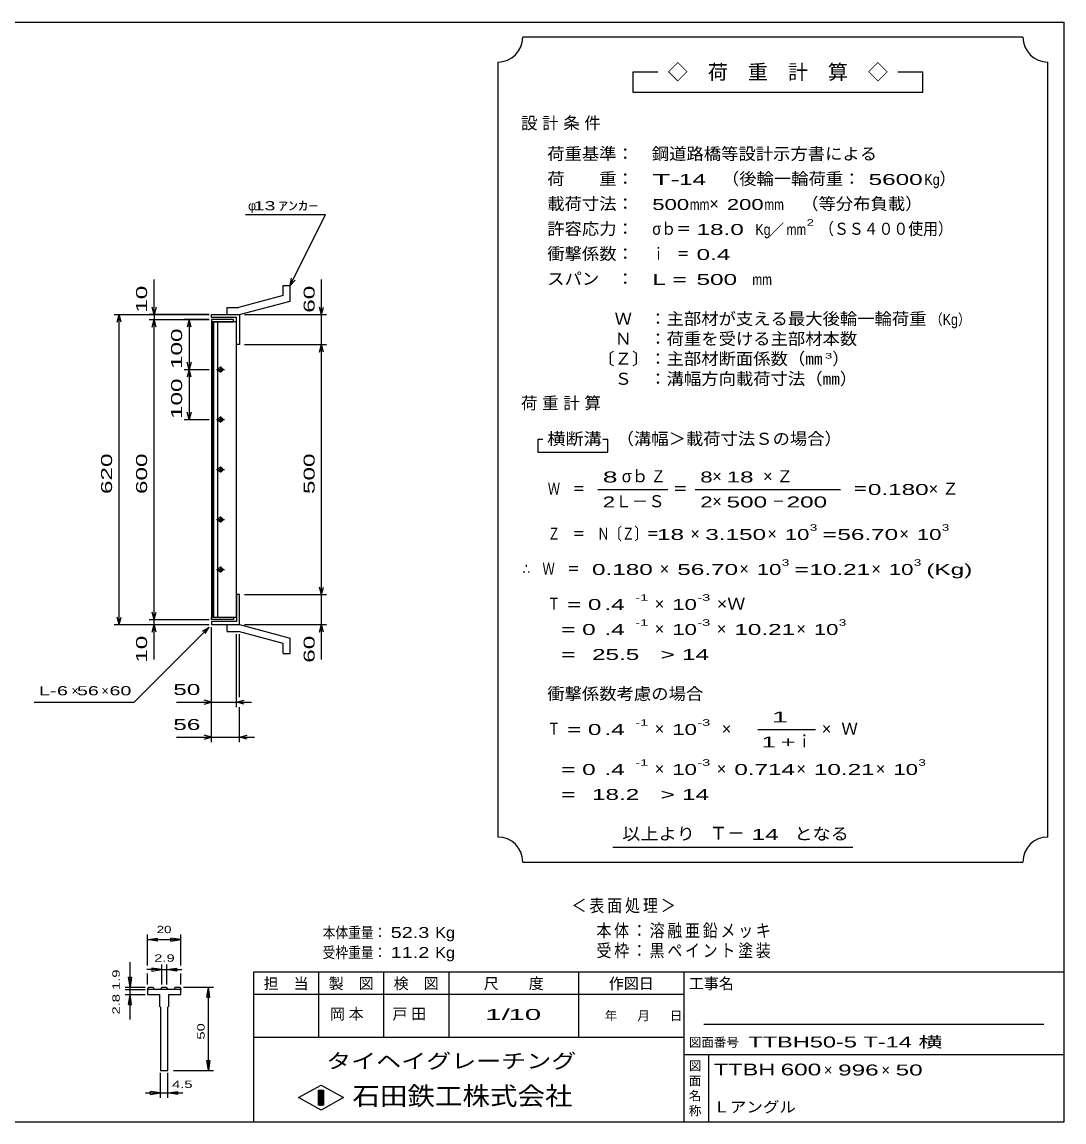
# Model space of a CAD drawing. Units: millimetres, scale not verified. Extents: x -1820 to 1731, y -1282 to 1054.
# Drawn here: x -352 to 1731, y -1146 to 1054 of the extents above; entities that cross this region are included whole.
import ezdxf
from ezdxf.enums import TextEntityAlignment as Align

# ---------------------------------------------------------------- set-up
doc = ezdxf.new("R2010")
doc.units = ezdxf.units.MM
doc.header["$LTSCALE"] = 10
for name, color, linetype, lineweight in [('0_2', 150, 'Continuous', 25), ('16', 3, 'Continuous', 25), ('19', 6, 'Continuous', 25), ('22', 2, 'Continuous', 25), ('32', 4, 'Continuous', 25)]:
    doc.layers.add(name, color=color, linetype=linetype, lineweight=lineweight)
doc.styles.add('ベクトル', font='')
doc.styles.get('ベクトル').set_extended_font_data('ベクトル')

msp = doc.modelspace()

# ---------------------------------------------------------------- linework, layer by layer
at = {"layer": '0_2'}
for p, q in [((-1729, 1053.5), (1731, 1053.5)), ((1731, 1053.5), (1731, -1146.5)), ((1731, -846.5), (111, -846.5)), ((111, -846.5), (111, -1146.5)), ((241, -846.5), (241, -976.5)), ((371, -976.5), (371, -846.5)), ((501, -846.5), (501, -976.5)), ((761, -976.5), (761, -846.5)), ((971, -846.5), (971, -1146.5)), ((971, -891.5), (111, -891.5)), ((1691, -951.5), (1011, -951.5)), ((111, -976.5), (971, -976.5)), ((971, -1011.5), (1731, -1011.5)), ((1021, -1146.5), (1021, -1011.5)), ((201, -1097.5), (246, -1072.5)), ((246, -1072.5), (291, -1097.5)), ((246, -1122.5), (201, -1097.5)), ((241, -1082.5), (251, -1082.5)), ((241, -1112.5), (241, -1082.5)), ((241, -1082.5), (243, -1082.5)), ((243, -1082.5), (243, -1112.5)), ((245, -1112.5), (245, -1082.5)), ((245, -1082.5), (247, -1082.5)), ((291, -1097.5), (246, -1122.5)), ((247, -1082.5), (247, -1112.5)), ((249, -1112.5), (249, -1082.5)), ((249, -1082.5), (251, -1082.5)), ((251, -1082.5), (251, -1112.5)), ((251, -1082.5), (251, -1112.5)), ((251, -1112.5), (241, -1112.5)), ((243, -1112.5), (245, -1112.5)), ((247, -1112.5), (249, -1112.5)), ((1731, -1146.5), (-1729, -1146.5))]:
    msp.add_line(p, q, dxfattribs=at)
at = {"layer": '16'}
for p, q in [((71, 458.5), (27, 458.5)), ((27, 458.5), (27, 454)), ((27, 454), (71, 454)), ((27, 454), (27, -137)), ((77, 454), (27, 454)), ((28.5, 454), (28.5, -137)), ((31.5, -137), (31.5, 454)), ((39, 454), (39, -137)), ((71, 454), (71, 458.5)), ((77, -137), (77, 454)), ((37, 358.5), (53, 358.5)), ((47, 361.5), (43, 361.5)), ((43, 355.5), (47, 355.5)), ((45, 364.5), (45, 352.5)), ((45, 264.5), (45, 252.5)), ((37, 258.5), (53, 258.5)), ((47, 261.5), (43, 261.5)), ((43, 255.5), (47, 255.5)), ((37, 158.5), (53, 158.5)), ((47, 161.5), (43, 161.5)), ((43, 155.5), (47, 155.5)), ((45, 164.5), (45, 152.5)), ((37, 58.5), (53, 58.5)), ((47, 61.5), (43, 61.5)), ((43, 55.5), (47, 55.5)), ((45, 64.5), (45, 52.5)), ((37, -41.5), (53, -41.5)), ((47, -38.5), (43, -38.5)), ((45, -35.5), (45, -47.5)), ((43, -44.5), (47, -44.5)), ((27, -137), (71, -137)), ((27, -141.5), (27, -137)), ((27, -137), (77, -137)), ((71, -141.5), (27, -141.5)), ((71, -137), (71, -141.5))]:
    msp.add_line(p, q, dxfattribs=at)
for centre, radius, start, end in [((43, 358.5), 3, 90, 270), ((45, 358.5), 4, 46.6, 133.4), ((45, 358.5), 4, 226.6, 313.4), ((47, 358.5), 3, 270, 90), ((43, 258.5), 3, 90, 270), ((45, 258.5), 4, 46.6, 133.4), ((45, 258.5), 4, 226.6, 313.4), ((47, 258.5), 3, 270, 90), ((43, 158.5), 3, 90, 270), ((45, 158.5), 4, 46.6, 133.4), ((45, 158.5), 4, 226.6, 313.4), ((47, 158.5), 3, 270, 90), ((43, 58.5), 3, 90, 270), ((45, 58.5), 4, 46.6, 133.4), ((45, 58.5), 4, 226.6, 313.4), ((47, 58.5), 3, 270, 90), ((43, -41.5), 3, 90, 270), ((45, -41.5), 4, 46.6, 133.4), ((47, -41.5), 3, 270, 90), ((45, -41.5), 4, 226.6, 313.4)]:
    msp.add_arc(centre, radius, start, end, dxfattribs=at)
at = {"layer": '19'}
for p, q in [((170, 506.5), (81, 482.5)), ((170, 526.5), (184, 526.5)), ((170, 506.5), (170, 526.5)), ((184, 495.5), (184, 526.5)), ((83, 468.5), (184, 495.5)), ((27, 462.5), (27, 468.5)), ((27, 468.5), (82, 468.5)), ((77, 462.5), (27, 462.5)), ((58, 482.5), (81, 482.5)), ((58, 468.5), (58, 482.5)), ((58, 468.5), (83, 468.5)), ((77, 408.5), (77, 462.5)), ((82, 468.5), (83, 467.5)), ((83, 467.5), (83, 408.5)), ((83, 408.5), (77, 408.5)), ((83, -91.5), (77, -91.5)), ((77, -91.5), (77, -145.5)), ((83, -150.5), (83, -91.5)), ((27, -145.5), (27, -151.5)), ((77, -145.5), (27, -145.5)), ((27, -151.5), (82, -151.5)), ((58, -151.5), (83, -151.5)), ((58, -165.5), (58, -151.5)), ((82, -151.5), (83, -150.5)), ((83, -151.5), (184, -178.5)), ((58, -165.5), (81, -165.5)), ((170, -189.5), (81, -165.5)), ((170, -209.5), (170, -189.5)), ((184, -209.5), (184, -178.5)), ((170, -209.5), (184, -209.5))]:
    msp.add_line(p, q, dxfattribs=at)
at = {"layer": '22', "color": 4}
for p, q in [((1649, 1023.5), (649, 1023.5)), ((599, 973.5), (599, -576.5)), ((1699, -576.5), (1699, 973.5)), ((919, 953.5), (869, 953.5)), ((869, 953.5), (869, 913.5)), ((1449, 953.5), (1399, 953.5)), ((1449, 913.5), (1449, 953.5)), ((869, 913.5), (1449, 913.5)), ((95, 668.5), (255, 668.5)), ((184, 526.5), (255, 668.5)), ((-88, 468.5), (-88, 538.5)), ((184, 526.5), (187, 541.1)), ((184, 526.5), (194, 537.5)), ((247, 468.5), (247, 538.5)), ((-168, 468.5), (22, 468.5)), ((-162, 453.5), (-158, 468.5)), ((-154, 453.5), (-158, 468.5)), ((-158, -151.5), (-158, 468.5)), ((22, 468.5), (-98, 468.5)), ((-88, 468.5), (-92, 483.5)), ((-84, 483.5), (-88, 468.5)), ((-88, 468.5), (-88, 458.5)), ((93, 468.5), (257, 468.5)), ((247, 468.5), (243, 483.5)), ((247, 468.5), (251, 483.5)), ((247, 408.5), (247, 468.5)), ((-98, 458.5), (22, 458.5)), ((-92, 443.5), (-88, 458.5)), ((-84, 443.5), (-88, 458.5)), ((-88, -141.5), (-88, 458.5)), ((22, 458.5), (-28, 458.5)), ((-18, 458.5), (-22, 443.5)), ((-14, 443.5), (-18, 458.5)), ((-18, 458.5), (-18, 358.5)), ((93, 408.5), (257, 408.5)), ((243, 393.5), (247, 408.5)), ((251, 393.5), (247, 408.5)), ((247, -91.5), (247, 408.5)), ((-28, 358.5), (22, 358.5)), ((-18, 358.5), (-22, 373.5)), ((-18, 358.5), (-22, 343.5)), ((-14, 373.5), (-18, 358.5)), ((-14, 343.5), (-18, 358.5)), ((-18, 358.5), (-18, 258.5)), ((-18, 258.5), (-22, 273.5)), ((-14, 273.5), (-18, 258.5)), ((-28, 258.5), (22, 258.5)), ((689, 218.5), (679, 218.5)), ((679, 218.5), (679, 193.5)), ((819, 218.5), (809, 218.5)), ((819, 193.5), (819, 218.5)), ((679, 193.5), (819, 193.5)), ((799, 118.5), (939, 118.5)), ((994, 118.5), (1284, 118.5)), ((247, -91.5), (243, -76.5)), ((247, -91.5), (251, -76.5)), ((93, -91.5), (257, -91.5)), ((247, -151.5), (247, -91.5)), ((-88, -141.5), (-92, -126.5)), ((-88, -141.5), (-84, -126.5)), ((-168, -151.5), (22, -151.5)), ((-158, -151.5), (-162, -136.5)), ((-158, -151.5), (-154, -136.5)), ((-98, -141.5), (22, -141.5)), ((-98, -151.5), (22, -151.5)), ((-92, -166.5), (-88, -151.5)), ((-88, -151.5), (-88, -141.5)), ((-84, -166.5), (-88, -151.5)), ((-88, -221.5), (-88, -151.5)), ((93, -151.5), (257, -151.5)), ((243, -166.5), (247, -151.5)), ((251, -166.5), (247, -151.5)), ((247, -221.5), (247, -151.5)), ((-128, -306.5), (22, -156.5)), ((9, -164.5), (22, -156.5)), ((14, -169.5), (22, -156.5)), ((27, -316.5), (27, -156.5)), ((27, -386.5), (27, -156.5)), ((77, -316.5), (77, -170.5)), ((83, -296.5), (83, -170.5)), ((-328, -306.5), (-128, -306.5)), ((-43, -306.5), (27, -306.5)), ((27, -306.5), (12, -302.5)), ((12, -310.5), (27, -306.5)), ((27, -306.5), (77, -306.5)), ((77, -306.5), (92, -302.5)), ((92, -310.5), (77, -306.5)), ((77, -306.5), (107, -306.5)), ((83, -386.5), (83, -316.5)), ((27, -376.5), (12, -372.5)), ((83, -376.5), (98, -372.5)), ((1119, -361.5), (1234, -361.5)), ((-43, -376.5), (27, -376.5)), ((12, -380.5), (27, -376.5)), ((27, -376.5), (83, -376.5)), ((98, -380.5), (83, -376.5)), ((83, -376.5), (113, -376.5)), ((829, -596.5), (1309, -596.5)), ((649, -626.5), (1649, -626.5))]:
    msp.add_line(p, q, dxfattribs=at)
for centre, start, end in [((599, 1023.5), 270, 0), ((1699, 1023.5), 180, 270), ((599, -626.5), 0, 90), ((1699, -626.5), 90, 180)]:
    msp.add_arc(centre, 50, start, end, dxfattribs=at)
at = {"layer": '32'}
for p, q in [((-101, -833.5), (-101, -771.5)), ((-101, -781.5), (-81, -778.5)), ((-81, -784.5), (-101, -781.5)), ((-101, -781.5), (-34.33, -781.5)), ((-81, -784.5), (-81, -778.5)), ((-34.33, -781.5), (-54.33, -778.5)), ((-54.33, -784.5), (-54.33, -778.5)), ((-54.33, -784.5), (-34.33, -781.5)), ((-34.33, -833.5), (-34.33, -771.5)), ((-136, -876.5), (-136, -826.5)), ((-72.5, -871.5), (-72.5, -831.5)), ((-62.83, -831.5), (-62.83, -871.5)), ((-136, -876.5), (-139, -856.5)), ((-139, -856.5), (-133, -856.5)), ((-133, -856.5), (-136, -876.5)), ((-72.5, -841.5), (-102.5, -841.5)), ((-101, -871.5), (-101, -849.5)), ((-72.5, -841.5), (-92.5, -838.5)), ((-92.5, -838.5), (-92.5, -844.5)), ((-92.5, -844.5), (-72.5, -841.5)), ((-72.5, -841.5), (-62.83, -841.5)), ((-62.83, -841.5), (-42.83, -838.5)), ((-42.83, -844.5), (-62.83, -841.5)), ((-62.83, -841.5), (-32.83, -841.5)), ((-42.83, -838.5), (-42.83, -844.5)), ((-34.33, -871.5), (-34.33, -849.5)), ((-146, -876.5), (-106, -876.5)), ((-136, -891.5), (-136, -876.5)), ((-101, -881.5), (-99.33, -876.5)), ((-99.33, -876.5), (-89.67, -876.5)), ((-89.67, -876.5), (-88, -881.5)), ((-74.17, -881.5), (-72.5, -876.5)), ((-72.5, -876.5), (-62.83, -876.5)), ((-62.83, -876.5), (-61.17, -881.5)), ((-47.33, -881.5), (-45.67, -876.5)), ((-45.67, -876.5), (-36, -876.5)), ((-36, -876.5), (-34.33, -881.5)), ((-29.33, -876.5), (30.67, -876.5)), ((17.67, -896.5), (20.67, -876.5)), ((23.67, -896.5), (20.67, -876.5)), ((20.67, -1043.17), (20.67, -876.5)), ((-146, -881.5), (-106, -881.5)), ((-146, -891.5), (-106, -891.5)), ((-139, -911.5), (-136, -891.5)), ((-133, -911.5), (-136, -891.5)), ((-136, -941.5), (-136, -891.5)), ((-101, -881.5), (-101, -891.5)), ((-34.33, -881.5), (-101, -881.5)), ((-101, -891.5), (-76.83, -891.5)), ((-76.83, -891.5), (-76.83, -914.83)), ((-58.5, -914.83), (-58.5, -891.5)), ((-58.5, -891.5), (-34.33, -891.5)), ((-34.33, -891.5), (-34.33, -881.5)), ((17.67, -896.5), (23.67, -896.5)), ((-139, -911.5), (-133, -911.5)), ((-76.83, -914.83), (-75.17, -916.5)), ((-75.17, -916.5), (-75.17, -1043.17)), ((-60.17, -916.5), (-58.5, -914.83)), ((-60.17, -1043.17), (-60.17, -916.5)), ((20.67, -1043.17), (17.67, -1023.17)), ((17.67, -1023.17), (23.67, -1023.17)), ((23.67, -1023.17), (20.67, -1043.17)), ((-75.17, -1043.17), (-60.17, -1043.17)), ((-75.17, -1098.17), (-75.17, -1048.17)), ((-60.17, -1098.17), (-60.17, -1048.17)), ((-49.33, -1043.17), (30.67, -1043.17)), ((-105.17, -1088.17), (-75.17, -1088.17)), ((-75.17, -1088.17), (-95.17, -1085.17)), ((-95.17, -1091.17), (-95.17, -1085.17)), ((-95.17, -1091.17), (-75.17, -1088.17)), ((-75.17, -1088.17), (-60.17, -1088.17)), ((-60.17, -1088.17), (-40.17, -1085.17)), ((-40.17, -1091.17), (-60.17, -1088.17)), ((-60.17, -1088.17), (-30.17, -1088.17)), ((-40.17, -1091.17), (-40.17, -1085.17))]:
    msp.add_line(p, q, dxfattribs=at)
msp.add_circle((-136, -881.5), 1, dxfattribs=at)

# ---------------------------------------------------------------- texts
at = {"layer": '0_2', "style": 'ベクトル'}
for s, height, p in [('担\u3000当', 21.99, (131, -869.5)), ('製\u3000図', 21.99, (261, -869.5)), ('検\u3000図', 21.99, (391, -869.5)), ('尺\u3000\u3000度', 21.99, (571, -869.5)), ('作図日', 21.99, (821, -869.5)), ('工事名', 21.99, (981, -869.5)), ('年', 18.33, (813, -934)), ('月', 18.33, (878, -934)), ('日', 18.33, (943, -934)), ('図面番号', 18.33, (981, -987)), ('図', 18.33, (981, -1034)), ('面', 18.33, (981, -1064)), ('名', 18.33, (981, -1094)), ('称', 18.33, (981, -1124))]:
    msp.add_text(s, height=height, dxfattribs=at).set_placement(p, align=Align.MIDDLE_LEFT)
at = {"layer": '0_2', "color": 222, "style": 'ベクトル'}
for s, height, width, p in [('タイヘイグレーチング', 29.33, 1.25, (256, -1024.5)), ('石田鉄工株式会社', 36.66, 1.1, (308.5, -1094.5))]:
    msp.add_text(s, height=height, dxfattribs=dict(at, width=width)).set_placement(p, align=Align.MIDDLE_LEFT)
at = {"layer": '22', "style": 'ベクトル'}
for s, height, p in [('◇\u3000荷\u3000重\u3000計\u3000算\u3000◇', 29.33, (939, 953.5)), ('）', 24.19, (1482, 740)), ('φ', 18.33, (100, 686)), ('×', 24.19, (1022, 690)), ('／', 21.99, (1141.5, 638.5)), ('）', 24.19, (1268, 380)), ('σｂ', 24.19, (847, 145)), ('×', 24.19, (1028, 145)), ('Ｌ－Ｓ', 24.19, (834, 95)), ('×', 24.19, (1028, 95)), ('×', 24.19, (984, 30)), ('×', 24.19, (1138, 30)), ('×', 24.19, (1402, 30)), ('×', 24.19, (923, -40)), ('×', 24.19, (1082, -40)), ('×', 24.19, (1346, -40)), ('×', 24.19, (913, -110)), ('×', 24.19, (913, -160)), ('×', 24.19, (1037, -160)), ('×', 24.19, (1196, -160)), ('×', 18.33, (-253, -284)), ('×', 18.33, (-193, -284)), ('Ｗ', 24.19, (1286, -360)), ('×', 24.19, (913, -360)), ('×', 24.19, (1047, -360)), ('ｉ', 24.19, (1195.5, -385)), ('×', 24.19, (1247, -360)), ('×', 24.19, (913, -440)), ('×', 24.19, (1037, -440)), ('×', 24.19, (1196, -440)), ('×', 24.19, (1355, -440)), ('Ｔ－', 25.66, (1023, -569)), ('×', 21.99, (1251, -1042.5)), ('×', 21.99, (1366, -1042.5))]:
    msp.add_text(s, height=height, dxfattribs=at).set_placement(p, align=Align.MIDDLE_LEFT)
for s, height, width, p in [('荷重基準：\u3000', 24.19, 1.05, (698, 790)), ('鋼道路橋等設計示方書による', 24.19, 1.05, (907, 790)), ('荷\u3000\u3000重：\u3000', 24.19, 1.05, (698, 740)), ('T-', 21.99, 2, (908, 738.5)), (' 14 ', 21.99, 1.65, (948, 738.5)), ('（後輪一輪荷重：', 24.19, 1.05, (1047, 740)), (' 5600', 21.99, 1.65, (1327, 738.5)), ('Kg', 21.99, 0.85, (1452, 738.5)), ('載荷寸法：\u3000', 24.19, 1.05, (698, 690)), ('\u3000（等分布負載）', 24.19, 1.05, (1171, 690)), (' 13 ', 18.33, 1.6, (100, 686)), ('ｱﾝｶｰ', 18.33, 1.6, (160, 686)), ('500', 21.99, 1.5, (908, 688.5)), ('mm', 21.99, 0.8, (983, 688.5)), ('200', 21.99, 1.5, (1057, 688.5)), ('mm', 21.99, 0.8, (1132, 688.5)), ('許容応力：\u3000', 24.19, 1.05, (698, 640)), ('σｂ＝', 24.19, 0.9, (908, 640)), (' 18.0', 21.99, 1.65, (983, 638.5)), ('Kg', 21.99, 0.85, (1114, 638.5)), ('mm', 21.99, 0.8, (1176.5, 638.5)), ('2', 13.2, 1.5, (1216.5, 652.5)), ('（ＳＳ４００使用）', 24.19, 0.9, (1241.5, 640)), ('衝撃係数：\u3000', 24.19, 1.05, (698, 590)), ('ｉ\u3000＝', 24.19, 0.75, (908, 590)), (' 0.4', 21.99, 1.65, (983, 588.5)), ('スパン\u3000：\u3000', 24.19, 1.05, (698, 540)), ('L =', 21.99, 1.65, (908, 538.5)), (' 500 ', 21.99, 1.65, (983, 538.5)), ('mm', 21.99, 0.8, (1108, 538.5)), ('\u3000Ｗ\u3000：主部材が支える最大後輪一輪荷重', 24.19, 1.05, (798, 460)), ('（Kg）', 21.99, 0.85, (1463, 458.5)), ('\u3000Ｎ\u3000：荷重を受ける主部材本数', 24.19, 1.05, (798, 420)), ('〔Ｚ〕：主部材断面係数（㎜', 24.19, 1.05, (798, 380)), ('3', 11, 1.8, (1253, 386)), ('\u3000Ｓ\u3000：溝幅方向載荷寸法（㎜）', 24.19, 1.05, (798, 340)), ('横断溝', 24.19, 1.1, (698, 220)), ('\u3000（溝幅＞載荷寸法Ｓの場合）', 24.19, 1.05, (802, 220)), ('8', 21.99, 1.8, (809, 143.5)), ('Ｚ', 24.19, 0.9, (905, 145)), ('8', 21.99, 1.5, (1004, 143.5)), (' 18 ', 21.99, 1.65, (1043, 143.5)), ('Ｗ\u3000＝', 24.19, 0.75, (699, 120)), ('＝', 24.19, 0.9, (949, 120)), ('＝', 24.19, 0.9, (1309, 120)), ('0.180', 21.99, 1.65, (1339, 118.5)), ('2', 21.99, 1.5, (809, 93.5)), ('2', 21.99, 1.5, (1004, 93.5)), (' 500 ', 21.99, 1.65, (1043, 93.5)), ('－', 24.19, 0.75, (1148, 95)), (' 200 ', 21.99, 1.65, (1163, 93.5)), ('Ｚ\u3000＝\u3000Ｎ〔Ｚ〕＝', 24.19, 0.75, (699, 30)), ('3', 13.2, 1.5, (1223, 42.5)), ('3', 13.2, 1.5, (1487, 42.5)), (' 18 ', 21.99, 1.65, (904, 28.5)), ('3.150', 21.99, 1.65, (1014, 28.5)), ('10', 21.99, 1.5, (1173, 28.5)), ('=', 21.99, 1.7, (1248, 28.5)), ('56.70', 21.99, 1.65, (1278, 28.5)), ('10', 21.99, 1.5, (1437, 28.5)), ('3', 13.2, 1.5, (1167, -27.5)), ('3', 13.2, 1.5, (1431, -27.5)), ('∴\u3000Ｗ\u3000＝', 24.19, 0.75, (649, -40)), (' 0.180', 21.99, 1.65, (774, -41.5)), ('56.70', 21.99, 1.65, (958, -41.5)), ('10', 21.99, 1.5, (1117, -41.5)), ('=', 21.99, 1.7, (1192, -41.5)), ('10.21', 21.99, 1.65, (1222, -41.5)), ('10', 21.99, 1.5, (1381, -41.5)), ('(Kg)', 21.99, 1.65, (1456, -41.5)), ('Ｔ', 24.19, 0.75, (699, -110)), (' = 0', 21.99, 1.65, (724, -111.5)), (' .4 ', 21.99, 1.65, (799, -111.5)), ('-1', 13.2, 1.65, (874, -97.5)), ('10', 21.99, 1.5, (948, -111.5)), ('-3', 13.2, 1.65, (998, -97.5)), ('×Ｗ', 24.19, 1.1, (1037, -110)), ('  = 0', 21.99, 1.65, (699, -161.5)), (' .4 ', 21.99, 1.65, (799, -161.5)), ('-1', 13.2, 1.65, (874, -147.5)), ('10', 21.99, 1.5, (948, -161.5)), ('-3', 13.2, 1.65, (998, -147.5)), ('10.21', 21.99, 1.65, (1072, -161.5)), ('10', 21.99, 1.5, (1231, -161.5)), ('3', 13.2, 1.5, (1281, -147.5)), ('  =', 21.99, 1.65, (699, -211.5)), (' 25.5', 21.99, 1.65, (774, -211.5)), ('>', 21.99, 1.7, (924, -211.5)), (' 14 ', 21.99, 1.65, (954, -211.5)), ('L-', 18.33, 1.6, (-318, -284)), (' 6 ', 18.33, 1.6, (-293, -284)), (' 56 ', 18.33, 1.6, (-253, -284)), (' 60 ', 18.33, 1.6, (-188, -284)), (' 50 ', 21.99, 1.65, (-63, -281.5)), ('衝撃係数考慮の場合', 24.19, 1.05, (698, -290)), (' 56 ', 21.99, 1.65, (-63, -351.5)), ('Ｔ', 24.19, 0.75, (699, -360)), (' = 0', 21.99, 1.65, (724, -361.5)), (' .4 ', 21.99, 1.65, (799, -361.5)), ('-1', 13.2, 1.65, (874, -347.5)), ('10', 21.99, 1.5, (948, -361.5)), ('-3', 13.2, 1.65, (998, -347.5)), ('  = 0', 21.99, 1.65, (699, -441.5)), (' .4 ', 21.99, 1.65, (799, -441.5)), ('-1', 13.2, 1.65, (874, -427.5)), ('10', 21.99, 1.5, (948, -441.5)), ('-3', 13.2, 1.65, (998, -427.5)), ('0.714', 21.99, 1.65, (1072, -441.5)), ('10.21', 21.99, 1.65, (1231, -441.5)), ('10', 21.99, 1.5, (1390, -441.5)), ('3', 13.2, 1.5, (1440, -427.5)), (' 18.2', 21.99, 1.65, (774, -491.5)), ('>', 21.99, 1.7, (924, -491.5)), (' 14 ', 21.99, 1.65, (954, -491.5)), ('  =', 21.99, 1.65, (699, -491.5)), ('以上より\u3000', 24.19, 1.1, (848, -570)), (' 14 ', 21.99, 1.65, (1093, -571.5)), ('となる', 24.19, 1.1, (1192, -570)), ('本体重量：', 21.99, 0.85, (249, -767.5)), (' 52.3', 21.99, 1.35, (374, -767.5)), ('Kg', 21.99, 1.1, (474, -767.5)), ('受枠重量：', 21.99, 0.85, (249, -807.5)), (' 11.2', 21.99, 1.35, (374, -807.5)), ('Kg', 21.99, 1.1, (474, -807.5)), ('1/', 21.99, 2, (574, -931.5)), (' 10 ', 21.99, 2, (604, -931.5)), ('TTBH50-5 T-14 横         ', 21.99, 1.6, (1100, -986.5)), ('TTBH', 23.46, 1.5, (1031, -1041.5)), (' 600 ', 23.46, 1.55, (1151, -1041.5)), (' 996 ', 21.99, 1.65, (1266, -1042.5)), (' 50 ', 21.99, 1.65, (1381, -1042.5)), ('Ｌアングル', 21.99, 1.1, (1030, -1116.5))]:
    msp.add_text(s, height=height, dxfattribs=dict(at, width=width)).set_placement(p, align=Align.MIDDLE_LEFT)
at = {"layer": '22', "style": 'ベクトル', "width": 1.65}
for s, p in [(' 10 ', (-113, 458.5)), (' 60 ', (222, 458.5)), (' 100 ', (-43, 346)), (' 100 ', (-43, 246)), (' 620 ', (-183, 96)), (' 600 ', (-113, 96)), (' 500 ', (222, 96)), (' 10 ', (-113, -241.5)), (' 60 ', (222, -241.5))]:
    msp.add_text(s, height=21.99, rotation=90, dxfattribs=at).set_placement(p, align=Align.MIDDLE_LEFT)
at = {"layer": '22', "attachment_point": 4, "style": 'ベクトル'}
for s, insert, char_height in [('\\T1.28;設計条件', (645.5, 850), 24.19), ('\\T1.28;荷重計算', (645.5, 290), 24.19), ('\\T1.42;×Ｚ', (1129.5, 145), 24.19), ('\\T1.42;×Ｚ', (1460.5, 120), 24.19), ('\\T1.25;\\W2;\\~1\\~', (1126.5, -336.5), 21.99), ('\\T1.33;\\W1.75;1+', (1126.5, -386.5), 21.99), ('\\T1.2;\\W0.85;＜表面処理＞', (746.5, -715), 25.66), ('\\T1.19;\\W0.85;本体：溶融亜鉛メッキ', (796.5, -765), 25.66), ('\\T1.19;\\W0.85;受枠：黒ペイント塗装', (796.5, -805), 25.66), ('\\T1.25;岡本\u3000', (263.5, -931.5), 21.99), ('\\T1.25;戸田\u3000', (388.5, -931.5), 21.99)]:
    msp.add_mtext(s, dxfattribs=dict(at, insert=insert, char_height=char_height))
at = {"layer": '32', "color": 2, "style": 'ベクトル'}
for s, width, p in [('20', 1.35, (-82.67, -761.5)), ('2.9', 1.5, (-87.67, -818.5)), (' 4.5 ', 1.5, (-60.17, -1071.17))]:
    msp.add_text(s, height=14.66, dxfattribs=dict(at, width=width)).set_placement(p, align=Align.MIDDLE_LEFT)
at = {"layer": '32', "color": 2, "style": 'ベクトル', "width": 1.5}
for s, p in [('2.8 1.9', (-164, -931.5)), (' 50 ', (5.67, -989.83))]:
    msp.add_text(s, height=14.66, rotation=90, dxfattribs=at).set_placement(p, align=Align.MIDDLE_LEFT)

doc.saveas('drawing.dxf')
